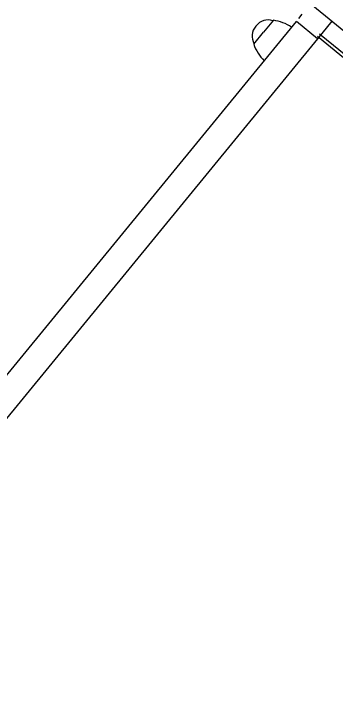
# Model space of a CAD drawing. Header units: metres. Extents: x 595957 to 596103, y 139647 to 139785.
# Drawn here: x 596051.557 to 596051.791, y 139678.085 to 139678.592 of the extents above; entities that cross this region are included whole.
import ezdxf

# ---------------------------------------------------------------- set-up
doc = ezdxf.new("R2010")
doc.units = ezdxf.units.M
doc.header["$MEASUREMENT"] = 0
doc.linetypes.add('DD2', pattern=[209.9734, 157.48, -26.2467, 0, -26.2467])
doc.layers.add('08-VU-0.20', color=32, linetype='Continuous')

# ---------------------------------------------------------------- blocks, each defined once
blk = doc.blocks.new('A$C53152EA7')
at = {"linetype": 'Continuous'}
for p, q in [((-0.2001716174418107, -1.408268128812779), (0.1991703422972932, -1.408268129016506)), ((-0.1822072290815413, -1.408294538050541), (-0.182207228965126, -1.42482238568482)), ((-0.2019724536221474, -1.42204060027143), (-0.2019724537385628, -1.418119934707647)), ((0.1816512368386611, -1.421282475508633), (-0.1831056965747848, -1.421282475464977)), ((0.1816512369550765, -1.423539299838012), (-0.1831056964583695, -1.423539299939875)), ((-0.2019723829580471, -2.79230617157009), (-0.2019723830744624, -1.424822385539301)), ((-0.182207228965126, -1.42482238568482), (-0.2019723830744624, -1.424822385539301)), ((-0.182207228965126, -1.42482238568482), (-0.1822072290815413, -2.792306171628297)), ((-0.2154486244544387, -1.43475772459351), (-0.2154486244544387, -1.445987925864756)), ((-0.2226376053877175, -1.446181921404786), (-0.2226376052713022, -1.445793930368382)), ((-0.2154486244544387, -1.457218126975931), (-0.2154486244544387, -1.445987925864756))]:
    blk.add_line(p, q, dxfattribs=at)
for centre, radius, start, end in [((-0.1988683413947001, -1.462038171564927), 0.0319237930380301, 95.57984827774442, 121.2900493674646), ((-0.2112475374015048, -1.445793930426589), 0.01139006805080112, 111.6439564746831, 179.9999999984888), ((-0.2112475372850895, -1.446181921361131), 0.01139006805080112, 179.9999999984888, 248.3560435252977), ((-0.1988683415111154, -1.429937680339208), 0.0319237930380301, 238.7099506309658, 264.4201517222556)]:
    blk.add_arc(centre, radius, start, end, dxfattribs=at)

msp = doc.modelspace()

# ---------------------------------------------------------------- linework, layer by layer
at = {"layer": '08-VU-0.20'}
msp.add_ellipse((596051.5573031516, 139682.0513883133, 9.105904973014102e-07), major_axis=(-4.943781227121804, -6.028603608532834), ratio=0.6657018825070735, start_param=-1.570796326794897, end_param=4.71238898038469, dxfattribs=at)

# ---------------------------------------------------------------- block references
at = {"layer": '08-VU-0.20', "linetype": 'DD2', "rotation": 320.6596855716419}
msp.add_blockref('A$C53152EA7', (596052.8215403659, 139679.5609449223, 9.105904973014102e-07), dxfattribs=at)

doc.saveas('drawing.dxf')
